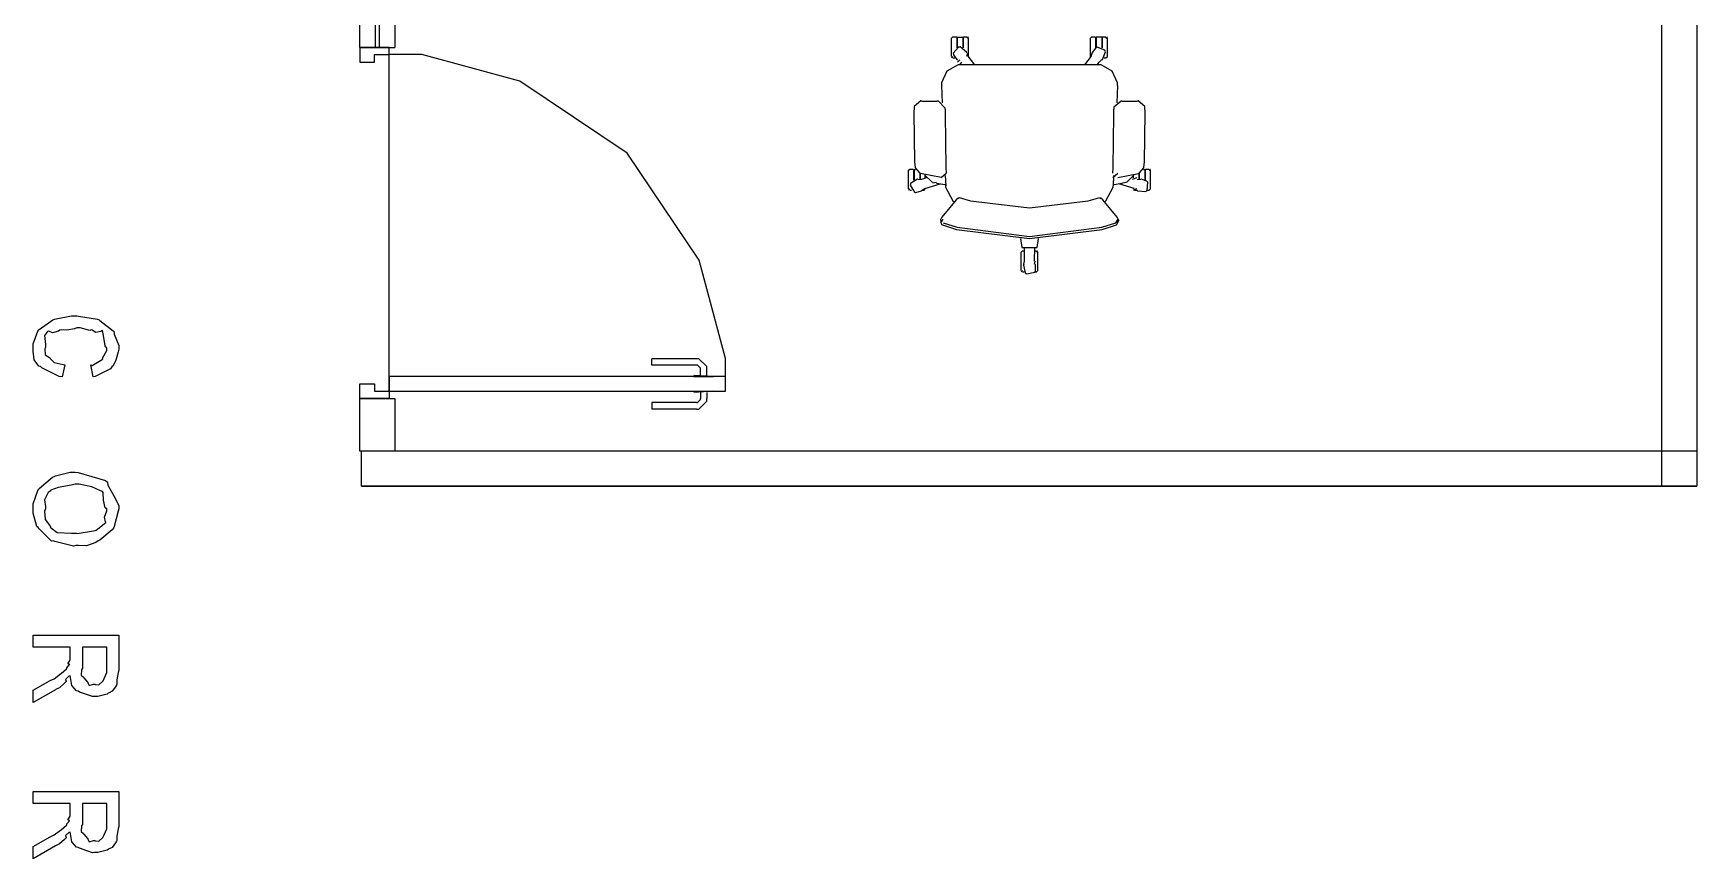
# Model space of a CAD drawing. Extents: x 0 to 23.4, y 0 to 16.5.
# Drawn here: x 7.955 to 9.198, y 9.253 to 9.87 of the extents above; entities that cross this region are included whole.
import ezdxf

# ---------------------------------------------------------------- set-up
doc = ezdxf.new("R2010")
doc.units = 0
doc.layers.get('0').update_dxf_attribs({"linetype": 'CONTINUOUS'})

msp = doc.modelspace()

# ---------------------------------------------------------------- linework, layer by layer
at = {"color": 0}
for points in [[(9.1721, 13.0215), (9.1721, 9.53125)], [(9.19835, 13.0215), (9.19835, 9.53125)], [(8.19922, 10.7781), (8.19917, 9.85932)], [(8.21078, 10.7781), (8.21072, 9.85932)], [(8.21392, 10.7781), (8.21386, 9.85932)], [(8.22547, 10.7781), (8.22542, 9.85932)], [(8.19917, 9.85932), (8.22542, 9.85932)], [(8.64154, 9.86626), (8.64258, 9.86718)], [(8.64154, 9.85237), (8.64154, 9.86626)], [(8.64258, 9.86718), (8.64512, 9.86718)], [(8.65283, 9.85493), (8.65278, 9.85562), (8.64806, 9.8596), (8.6474, 9.85954), (8.64671, 9.85949), (8.64279, 9.85488), (8.64285, 9.85417), (8.64285, 9.85374), (8.64546, 9.85015), (8.64589, 9.84993)], [(8.64512, 9.86692), (8.6454, 9.86718)], [(8.6454, 9.86692), (8.6454, 9.85894)], [(8.64567, 9.86692), (8.64567, 9.85906)], [(8.64567, 9.86692), (8.65001, 9.86692)], [(8.65001, 9.86692), (8.65001, 9.85906)], [(8.65028, 9.86692), (8.65056, 9.86718)], [(8.65028, 9.86692), (8.65028, 9.85894)], [(8.65056, 9.86718), (8.6531, 9.86718)], [(8.6531, 9.86626), (8.65408, 9.86718)], [(8.65408, 9.85226), (8.65408, 9.86626)], [(8.74539, 9.86626), (8.74636, 9.86718)], [(8.74539, 9.85226), (8.74539, 9.86626)], [(8.74636, 9.86718), (8.74892, 9.86718)], [(8.75358, 9.84993), (8.75418, 9.85021), (8.75651, 9.85585), (8.75629, 9.8565), (8.75603, 9.85715), (8.75032, 9.85943), (8.74972, 9.85915), (8.74929, 9.859), (8.74664, 9.85542), (8.74664, 9.85493)], [(8.74892, 9.86692), (8.74918, 9.86718)], [(8.74918, 9.86692), (8.74918, 9.85894)], [(8.75385, 9.86692), (8.74946, 9.86692)], [(8.74946, 9.86692), (8.74946, 9.85906)], [(8.75385, 9.86692), (8.75385, 9.85906)], [(8.75407, 9.86692), (8.75435, 9.86718)], [(8.75407, 9.86692), (8.75407, 9.85894)], [(8.75435, 9.86718), (8.75689, 9.86718)], [(8.75689, 9.86626), (8.75792, 9.86718)], [(8.75792, 9.85237), (8.75792, 9.86626)], [(8.47265, 9.60232), (8.47265, 9.62685), (8.45285, 9.70025), (8.39899, 9.78017), (8.31901, 9.8341), (8.24561, 9.85385), (8.22114, 9.85385)], [(8.22114, 9.60232), (8.22114, 9.85385)], [(8.64839, 9.84631), (8.64632, 9.84625), (8.63797, 9.84153), (8.6339, 9.83285), (8.634, 9.83074), (8.634, 9.83074), (8.634, 9.83068), (8.634, 9.83068)], [(8.64154, 9.85146), (8.64258, 9.85237)], [(8.64258, 9.85146), (8.64388, 9.85146)], [(8.64589, 9.84836), (8.64774, 9.84993)], [(8.64774, 9.84631), (8.64919, 9.84836)], [(8.75108, 9.84631), (8.64828, 9.84631)], [(8.65283, 9.85271), (8.65375, 9.85493)], [(8.65375, 9.85271), (8.65853, 9.84631)], [(8.74571, 9.85271), (8.74094, 9.84631)], [(8.74571, 9.85271), (8.74664, 9.85493)], [(8.75028, 9.84631), (8.75174, 9.84836)], [(8.76546, 9.83068), (8.76551, 9.83274), (8.7615, 9.84147), (8.75319, 9.84625), (8.75114, 9.84631), (8.75114, 9.84631), (8.75108, 9.84631), (8.75108, 9.84631)], [(8.75174, 9.84836), (8.75358, 9.84993)], [(8.75558, 9.85146), (8.75689, 9.85146)], [(8.75689, 9.85146), (8.75792, 9.85237)], [(8.634, 9.83068), (8.63456, 9.81782)], [(8.76546, 9.83068), (8.76492, 9.81782)], [(8.61356, 9.81435), (8.61322, 9.81065), (8.61382, 9.77354), (8.61426, 9.76981)], [(8.61936, 9.81912), (8.6186, 9.81922), (8.61361, 9.81521), (8.61356, 9.81446), (8.61356, 9.81446), (8.61356, 9.81435), (8.61356, 9.81435)], [(8.61936, 9.81912), (8.63043, 9.81907)], [(8.63678, 9.81315), (8.63678, 9.81396), (8.63178, 9.81907), (8.63103, 9.81907), (8.63103, 9.81907), (8.63053, 9.81907), (8.63043, 9.81907)], [(8.63678, 9.81315), (8.63672, 9.80919), (8.63721, 9.76932), (8.63737, 9.76531)], [(8.7621, 9.76531), (8.76221, 9.76932), (8.76269, 9.80919), (8.76269, 9.81315)], [(8.76904, 9.81907), (8.76824, 9.81917), (8.76281, 9.81456), (8.76275, 9.81375), (8.76269, 9.81369), (8.76269, 9.81332), (8.76269, 9.81315)], [(8.76904, 9.81907), (8.78011, 9.81912)], [(8.78592, 9.81435), (8.78581, 9.81511), (8.78088, 9.81922), (8.78017, 9.81917), (8.78017, 9.81917), (8.78011, 9.81912), (8.78011, 9.81912)], [(8.78521, 9.76981), (8.78564, 9.77354), (8.78618, 9.81065), (8.78592, 9.81435)], [(8.60938, 9.76747), (8.6104, 9.76839)], [(8.60938, 9.75358), (8.60938, 9.76747)], [(8.6104, 9.76839), (8.6129, 9.76839)], [(8.61681, 9.76064), (8.6161, 9.76079), (8.61089, 9.7576), (8.61079, 9.75689), (8.61063, 9.75624), (8.61376, 9.75103), (8.61447, 9.75087), (8.6149, 9.75076), (8.61914, 9.75217), (8.61947, 9.7525)], [(8.6129, 9.76812), (8.61317, 9.76839)], [(8.61317, 9.76812), (8.61317, 9.7601)], [(8.61344, 9.76812), (8.61344, 9.76025)], [(8.61344, 9.76812), (8.61464, 9.76812)], [(8.61426, 9.76981), (8.61426, 9.76926), (8.61774, 9.76525), (8.61833, 9.76514)], [(8.61681, 9.76058), (8.61919, 9.76079)], [(8.61783, 9.76531), (8.61783, 9.76058)], [(8.61811, 9.76519), (8.61811, 9.76058)], [(8.63368, 9.76204), (8.61833, 9.76514)], [(8.61919, 9.76079), (8.62267, 9.76199)], [(8.62147, 9.76449), (8.62164, 9.76378), (8.62679, 9.75879), (8.62756, 9.75857)], [(8.6219, 9.76172), (8.6219, 9.76335)], [(8.62756, 9.75797), (8.63004, 9.75857)], [(8.63368, 9.76199), (8.63737, 9.76531)], [(8.63683, 9.76346), (8.63715, 9.75592)], [(8.7621, 9.76199), (8.76579, 9.76531)], [(8.76264, 9.76346), (8.76232, 9.75592)], [(8.76579, 9.76204), (8.78114, 9.76514)], [(8.76942, 9.75797), (8.77192, 9.75857)], [(8.77192, 9.75857), (8.77263, 9.75879), (8.77778, 9.76378), (8.778, 9.76449)], [(8.77681, 9.76079), (8.78028, 9.76199)], [(8.77756, 9.76172), (8.77756, 9.76335)], [(8.78, 9.7525), (8.78043, 9.75201), (8.78657, 9.75151), (8.78711, 9.75196), (8.7876, 9.75244), (8.78808, 9.75851), (8.78765, 9.759), (8.78733, 9.75939), (8.7831, 9.76074), (8.78267, 9.76064)], [(8.78028, 9.76058), (8.78267, 9.76079)], [(8.78114, 9.76514), (8.78168, 9.76525), (8.78515, 9.76926), (8.78521, 9.76981)], [(8.78136, 9.76519), (8.78136, 9.76058)], [(8.78162, 9.76531), (8.78162, 9.76058)], [(8.78483, 9.76812), (8.78603, 9.76812)], [(8.78603, 9.76812), (8.78603, 9.76025)], [(8.78629, 9.76812), (8.78657, 9.76839)], [(8.78629, 9.76812), (8.78629, 9.7601)], [(8.78657, 9.76839), (8.78911, 9.76839)], [(8.78911, 9.76747), (8.7901, 9.76839)], [(8.7901, 9.75358), (8.7901, 9.76747)], [(8.60938, 9.75265), (8.6104, 9.75358)], [(8.6104, 9.75265), (8.6116, 9.75265)], [(8.61947, 9.7525), (8.62153, 9.75375)], [(8.61968, 9.75265), (8.62093, 9.75265)], [(8.62093, 9.75265), (8.6219, 9.75358)], [(8.62153, 9.75375), (8.63297, 9.75738)], [(8.6219, 9.75358), (8.6219, 9.75385)], [(8.63004, 9.75797), (8.63058, 9.75786), (8.63639, 9.75683), (8.63699, 9.75672)], [(8.6461, 9.74647), (8.64486, 9.74533), (8.63428, 9.73247), (8.6334, 9.73101)], [(8.63704, 9.75592), (8.6371, 9.75472), (8.64253, 9.74462), (8.6435, 9.74393)], [(8.6461, 9.74647), (8.64719, 9.74718)], [(8.64719, 9.74718), (8.65576, 9.74462), (8.69971, 9.73942), (8.74371, 9.74462), (8.75228, 9.74718)], [(8.75228, 9.74647), (8.75336, 9.74718)], [(8.76606, 9.73101), (8.76514, 9.73247), (8.75456, 9.74533), (8.75336, 9.74647)], [(8.75592, 9.74397), (8.75683, 9.74468), (8.76226, 9.75472), (8.76232, 9.75592)], [(8.76247, 9.75672), (8.76303, 9.75683), (8.76882, 9.75786), (8.76942, 9.75797)], [(8.77794, 9.75375), (8.7665, 9.75738)], [(8.77756, 9.75358), (8.77756, 9.75385)], [(8.77756, 9.75265), (8.7786, 9.75358)], [(8.77794, 9.7525), (8.78, 9.75375)], [(8.7786, 9.75265), (8.77979, 9.75265)], [(8.78787, 9.75265), (8.78911, 9.75265)], [(8.78911, 9.75265), (8.7901, 9.75358)], [(8.6334, 9.73101), (8.63314, 9.73068), (8.63385, 9.72726), (8.63417, 9.727), (8.63417, 9.727), (8.63471, 9.72672), (8.63476, 9.72667)], [(8.6334, 9.72825), (8.63531, 9.73101)], [(8.63476, 9.72667), (8.64529, 9.72325), (8.69971, 9.71642), (8.75413, 9.72325), (8.76471, 9.72667)], [(8.63531, 9.72825), (8.64578, 9.72487), (8.69971, 9.71804), (8.75369, 9.72487), (8.76417, 9.72825)], [(8.76417, 9.72825), (8.76606, 9.73101)], [(8.76471, 9.72667), (8.76508, 9.72683), (8.7665, 9.73008), (8.76639, 9.73042), (8.76633, 9.73047), (8.76606, 9.73101), (8.76606, 9.73101)], [(8.69297, 9.71647), (8.69396, 9.70969), (8.70551, 9.70969), (8.70654, 9.71647)], [(8.69607, 9.69954), (8.69601, 9.70969)], [(8.7035, 9.69954), (8.70361, 9.70969)], [(8.69353, 9.70632), (8.69456, 9.70725)], [(8.69353, 9.69243), (8.69353, 9.70632)], [(8.69456, 9.70725), (8.69601, 9.70725)], [(8.69553, 9.69721), (8.69515, 9.69661), (8.69656, 9.69069), (8.69715, 9.69032), (8.69775, 9.69), (8.70372, 9.6914), (8.7041, 9.69194), (8.70432, 9.69239), (8.70432, 9.69683), (8.7041, 9.69721)], [(8.69553, 9.69721), (8.69607, 9.69954)], [(8.7035, 9.69721), (8.7041, 9.69954)], [(8.70356, 9.70725), (8.70508, 9.70725)], [(8.70508, 9.70632), (8.70606, 9.70725)], [(8.70606, 9.69243), (8.70606, 9.70632)], [(8.69353, 9.69151), (8.69456, 9.69243)], [(8.69456, 9.69151), (8.69575, 9.69151)], [(8.70389, 9.69151), (8.70508, 9.69151)], [(8.70508, 9.69151), (8.70606, 9.69243)], [(8.45079, 9.62657), (8.41754, 9.62657)], [(8.41754, 9.62181), (8.41754, 9.62657)], [(8.45079, 9.62181), (8.41754, 9.62181)], [(8.45865, 9.61871), (8.45865, 9.62071), (8.45275, 9.62657), (8.45079, 9.62657)], [(8.45389, 9.61871), (8.45389, 9.61951), (8.45156, 9.62181), (8.45079, 9.62181)], [(8.44894, 9.61328), (8.4636, 9.61328), (8.44894, 9.61415)], [(8.45389, 9.61415), (8.45389, 9.61871)], [(8.45865, 9.61415), (8.45865, 9.61871)], [(8.44894, 9.60232), (8.4636, 9.60232), (8.44894, 9.60146)], [(8.45079, 9.58897), (8.45275, 9.58897), (8.45865, 9.59489), (8.45865, 9.59685)], [(8.45079, 9.59381), (8.45156, 9.59381), (8.45389, 9.59608), (8.45389, 9.59685)], [(8.45389, 9.60146), (8.45389, 9.59685)], [(8.45865, 9.60146), (8.45865, 9.59685)], [(8.45079, 9.59381), (8.41754, 9.59381)], [(8.41754, 9.59381), (8.41754, 9.58897)], [(8.45079, 9.58897), (8.41754, 9.58897)], [(9.19835, 9.55751), (8.20047, 9.55751)], [(8.20047, 9.53125), (8.20047, 9.55751)], [(9.19835, 9.53125), (8.20047, 9.53125)], [(8.20047, 9.53125), (9.19835, 9.53125)]]:
    msp.add_lwpolyline(points, dxfattribs=at)
for points in [[(8.19928, 9.85932), (8.19928, 9.84836), (8.21024, 9.84836), (8.21024, 9.85385), (8.22114, 9.85385), (8.22114, 9.85932), (8.19928, 9.85932)], [(7.97894, 9.62207), (7.977, 9.61296), (7.97456, 9.61328), (7.96164, 9.61985), (7.96072, 9.62076), (7.95936, 9.62099), (7.95594, 9.62587), (7.95529, 9.63232), (7.95529, 9.63444), (7.95529, 9.63786), (7.95871, 9.64725), (7.95942, 9.64811), (7.95975, 9.64833), (7.96983, 9.65571), (7.97114, 9.65614), (7.97228, 9.65642), (7.98394, 9.65875), (7.98785, 9.65875), (7.98904, 9.65836), (8.00336, 9.65625), (8.00456, 9.65571), (8.00515, 9.65506), (8.01497, 9.64757), (8.01563, 9.6466), (8.01585, 9.64507), (8.01932, 9.63661), (8.01932, 9.63379), (8.01861, 9.63183), (8.01693, 9.62554), (8.01497, 9.62142), (8.01411, 9.62056), (8.01297, 9.61897), (8.00151, 9.61333), (8, 9.61296), (7.99826, 9.62207), (7.99918, 9.62153), (8.00689, 9.62614), (8.00738, 9.62663), (8.00694, 9.62711), (8.01019, 9.63265), (8.01019, 9.63444), (8.00906, 9.63618), (8.00771, 9.64393), (8.00694, 9.64768), (8.00694, 9.64768), (8.00586, 9.64708), (8.00201, 9.64632), (7.99935, 9.64789), (7.99849, 9.64811), (7.99744, 9.64774), (7.99024, 9.64963), (7.98785, 9.64963), (7.98622, 9.64887), (7.98047, 9.64806), (7.97613, 9.64822), (7.97526, 9.64789), (7.97407, 9.64714), (7.96967, 9.64594), (7.96744, 9.64708), (7.96701, 9.64725), (7.96599, 9.64697), (7.9636, 9.64388), (7.96442, 9.63732), (7.96442, 9.6351), (7.96382, 9.634), (7.96414, 9.62956), (7.96744, 9.62744), (7.9681, 9.62685), (7.96799, 9.62674), (7.97103, 9.62386), (7.97775, 9.62229), (7.97894, 9.62207)], [(8.22114, 9.60232), (8.47265, 9.60232), (8.47265, 9.61328), (8.22114, 9.61328), (8.22114, 9.60232)], [(8.19928, 9.59685), (8.19928, 9.60781), (8.21024, 9.60781), (8.21024, 9.60232), (8.22114, 9.60232), (8.22114, 9.59685), (8.19928, 9.59685)], [(8.22553, 9.59685), (8.22553, 9.55751), (8.19928, 9.55751), (8.19928, 9.59685), (8.22553, 9.59685)], [(7.98654, 9.54194), (7.98882, 9.54156), (8.00917, 9.53564), (8.01064, 9.53435), (8.0109, 9.53212), (8.0154, 9.52408), (8.01932, 9.51682), (8.01932, 9.51437), (8.01861, 9.51264), (8.01585, 9.50114), (8.01519, 9.50006), (8.01417, 9.49864), (8.0051, 9.49104), (8.0039, 9.4905), (8.00206, 9.48921), (7.99511, 9.48682), (7.98915, 9.48703), (7.98719, 9.48703), (7.98525, 9.4866), (7.97146, 9.48996), (7.97026, 9.4905), (7.96892, 9.49035), (7.95964, 9.4994), (7.95899, 9.50049), (7.95806, 9.50119), (7.95529, 9.51113), (7.95529, 9.51437), (7.95529, 9.51807), (7.95871, 9.52806), (7.95942, 9.52914), (7.95979, 9.52974), (7.96972, 9.53814), (7.97092, 9.53868), (7.972, 9.53911), (7.98292, 9.54194), (7.98654, 9.54194)], [(7.98654, 9.53282), (7.98372, 9.53207), (7.9739, 9.53039), (7.96847, 9.52849), (7.96789, 9.52761), (7.96642, 9.52658), (7.96371, 9.52121), (7.96442, 9.51611), (7.96442, 9.51437), (7.96365, 9.51275), (7.96414, 9.50651), (7.96744, 9.50222), (7.9681, 9.50136), (7.96789, 9.50076), (7.97314, 9.49675), (7.98383, 9.49615), (7.98742, 9.49615), (7.98817, 9.4961), (8.00028, 9.49799), (8.00151, 9.49832), (8.00239, 9.49849), (8.00944, 9.50413), (8.00956, 9.50483), (8.00933, 9.50483), (8.0084, 9.50814), (8.01019, 9.51286), (8.01019, 9.51437), (8.00906, 9.51525), (8.00771, 9.52083), (8.00749, 9.52653), (8.00694, 9.5274), (8.00558, 9.528), (7.99903, 9.53097), (7.98964, 9.53282), (7.98654, 9.53282)], [(7.95529, 9.42003), (8.01932, 9.42003), (8.01932, 9.39378), (8.01861, 9.39214), (8.01779, 9.38667), (8.01785, 9.38336), (8.01758, 9.38271), (8.01682, 9.38151), (8.01426, 9.37815), (8.01199, 9.37701), (8.01129, 9.37663), (8.01047, 9.37597), (8.00342, 9.37424), (8.00108, 9.37424), (7.99951, 9.37418), (7.98975, 9.3775), (7.98893, 9.37815), (7.98757, 9.37842), (7.98415, 9.38232), (7.98301, 9.38835), (7.98286, 9.38965), (7.98188, 9.38926), (7.97949, 9.38693), (7.97999, 9.38553), (7.97982, 9.38531), (7.97863, 9.38411), (7.97483, 9.38075), (7.9725, 9.37967), (7.97179, 9.37924), (7.95529, 9.36968), (7.95529, 9.37879), (7.96789, 9.38618), (7.96789, 9.38618), (7.97103, 9.38747), (7.97564, 9.39106), (7.97613, 9.39139), (7.97613, 9.39139), (7.98019, 9.39481), (7.98047, 9.39507), (7.98047, 9.39507), (7.98025, 9.39572), (7.98232, 9.39806), (7.98242, 9.39833), (7.98221, 9.39822), (7.98107, 9.39871), (7.98286, 9.40153), (7.98286, 9.40246), (7.98286, 9.41092), (7.95529, 9.41092), (7.95529, 9.42003)], [(7.99197, 9.41092), (7.99197, 9.39529), (7.99138, 9.39421), (7.9911, 9.39008), (7.99283, 9.38851), (7.99306, 9.38813), (7.99306, 9.38813), (7.99593, 9.38488), (7.99631, 9.38465), (7.9961, 9.38433), (7.99696, 9.38232), (8.00022, 9.38336), (8.00131, 9.38336), (8.00142, 9.38303), (8.00424, 9.38282), (8.00717, 9.38553), (8.0076, 9.38596), (8.0076, 9.38596), (8.00819, 9.38753), (8.01019, 9.39208), (8.01019, 9.39356), (8.01019, 9.41092), (7.99197, 9.41092)], [(7.95529, 9.30328), (8.01932, 9.30328), (8.01932, 9.27701), (8.01861, 9.27539), (8.01779, 9.26992), (8.01785, 9.2666), (8.01758, 9.26594), (8.01682, 9.26476), (8.01426, 9.26139), (8.01199, 9.26025), (8.01129, 9.25988), (8.01047, 9.25922), (8.00342, 9.25749), (8.00108, 9.25749), (7.99951, 9.25743), (7.98975, 9.26074), (7.98893, 9.26139), (7.98757, 9.26167), (7.98415, 9.26557), (7.98301, 9.2716), (7.98286, 9.27289), (7.98188, 9.27251), (7.97949, 9.27018), (7.97999, 9.26878), (7.97982, 9.26856), (7.97863, 9.26736), (7.97483, 9.264), (7.9725, 9.26292), (7.97179, 9.26247), (7.95529, 9.25293), (7.95529, 9.26204), (7.96789, 9.26942), (7.96789, 9.26942), (7.97103, 9.27072), (7.97564, 9.27431), (7.97613, 9.27463), (7.97613, 9.27463), (7.98019, 9.27806), (7.98047, 9.27832), (7.98047, 9.27832), (7.98025, 9.27897), (7.98232, 9.28131), (7.98242, 9.28157), (7.98221, 9.28147), (7.98107, 9.28196), (7.98286, 9.28478), (7.98286, 9.28569), (7.98286, 9.29417), (7.95529, 9.29417), (7.95529, 9.30328)], [(7.99197, 9.29417), (7.99197, 9.27854), (7.99138, 9.27746), (7.9911, 9.27333), (7.99283, 9.27175), (7.99306, 9.27138), (7.99306, 9.27138), (7.99593, 9.26812), (7.99631, 9.2679), (7.9961, 9.26758), (7.99696, 9.26557), (8.00022, 9.2666), (8.00131, 9.2666), (8.00142, 9.26628), (8.00424, 9.26606), (8.00717, 9.26878), (8.0076, 9.26921), (8.0076, 9.26921), (8.00819, 9.27078), (8.01019, 9.27533), (8.01019, 9.27681), (8.01019, 9.29417), (7.99197, 9.29417)]]:
    msp.add_lwpolyline(points, close=True, dxfattribs=at)

doc.saveas('drawing.dxf')
